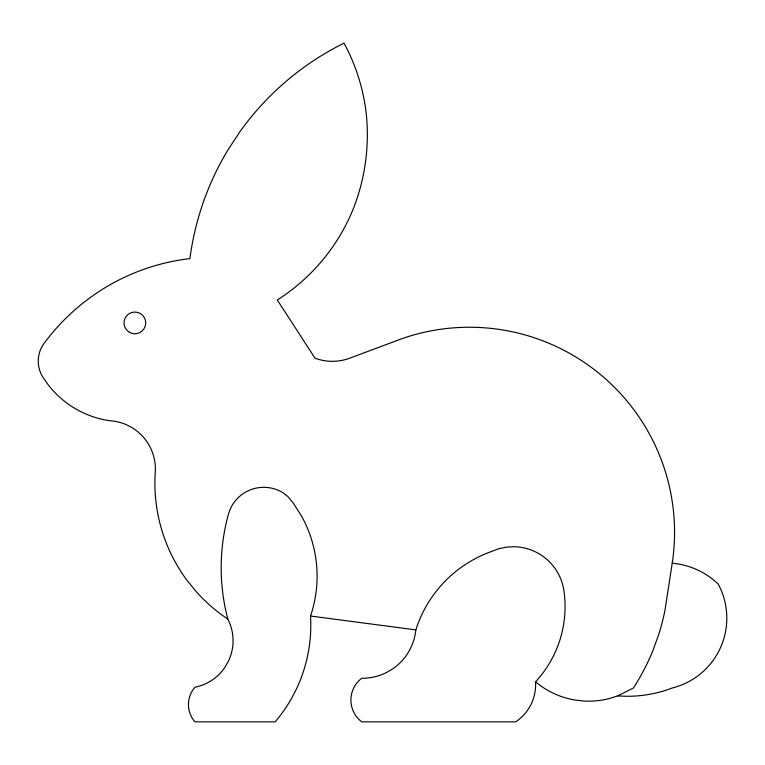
<?xml version="1.0" encoding="UTF-8"?>
<svg xmlns="http://www.w3.org/2000/svg" width="765" height="765" viewBox="0 0 765 765"><rect width="100%" height="100%" fill="white"/><g stroke="black" fill="none" stroke-linecap="round" stroke-linejoin="round"><path stroke-width="1.15" d="M227.827 619.076A201.597 201.597 0 0 1 228.419 514.223A36.644 36.644 0 0 1 283.021 492.794L287.793 496.475L293.559 503.523L301.486 515.983A124.054 124.054 0 0 1 310.523 616.026A149.003 149.003 0 0 1 295.931 690.02L291.513 698.464A149.003 149.003 0 0 1 275.151 721.854L194.941 721.854A26.287 26.287 0 0 1 194.941 687.238A47.42 47.42 0 0 0 224.681 667.654L228.353 661.343A47.42 47.42 0 0 0 227.827 619.076A163.241 163.241 0 0 1 195.83 591.211L186.909 580.195A163.241 163.241 0 0 1 155.161 473.64A48.415 48.415 0 0 0 112.503 420.98L108.047 420.463A94.965 94.965 0 0 1 47.927 384.451L44.752 379.822A30.055 30.055 0 0 1 44.752 342.481C64.815 315.601 91.255 293.607 121.329 278.776A211.236 211.236 0 0 1 189.911 258.618A281.128 281.128 0 0 1 227.406 150.81L240 131.59A281.128 281.128 0 0 1 344.03 43.146A194.511 194.511 0 0 1 366.091 112.292C369.705 144.595 365.431 177.518 353.688 207.822A194.511 194.511 0 0 1 277.284 299.985L315.027 358.192A49.562 49.562 0 0 0 349.71 358.192L402.514 338.465A205.116 205.116 0 0 1 672.215 563.25L665.015 609.982A221.315 221.315 0 0 1 658.703 634.587L652.937 650.518A221.315 221.315 0 0 1 633.372 688.012L617.776 695.873L609.447 698.512A82.505 82.505 0 0 1 583.437 701.008L574.745 699.994A82.505 82.505 0 0 1 535.538 681.797A110.476 110.476 0 0 0 563.92 590.743A51.427 51.427 0 0 0 514.319 546.726L506.334 547.147L498.503 548.801L491.034 551.651A122.62 122.62 0 0 0 415.835 629.891A53.76 53.76 0 0 1 392.971 668.687L387.3 672.119A53.76 53.76 0 0 1 361.74 678.259A27.339 27.339 0 0 0 361.74 721.854L515.658 721.854A44.714 44.714 0 0 0 529.084 707.912L530.967 704.489A44.714 44.714 0 0 0 535.538 681.797M310.523 616.026L415.835 629.891M617.776 695.873A124.494 124.494 0 0 0 672.215 688.012A71.939 71.939 0 0 0 718.201 584.077A75.649 75.649 0 0 0 672.215 563.25M129.448 332.287A10.844 10.844 0 0 0 145.704 322.906A10.844 10.844 0 0 0 129.448 313.516A10.844 10.844 0 0 0 129.448 332.287"/></g></svg>
